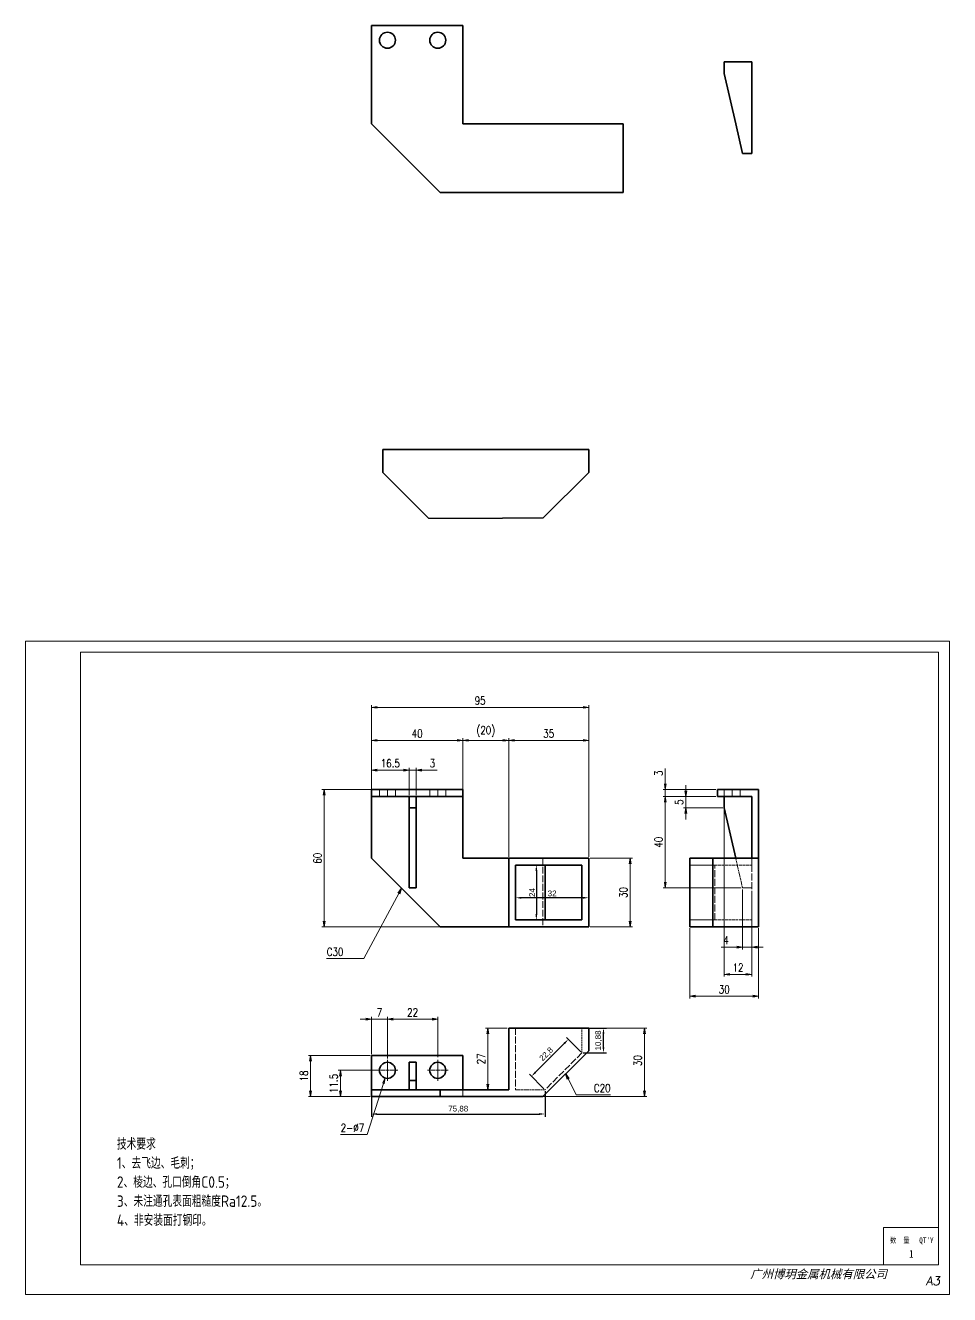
# Model space of a CAD drawing. Header units: millimetres. Extents: x 947 to 8432, y 980 to 2342.
# Drawn here: x 7170 to 7574, y 1550 to 2105 of the extents above; entities that cross this region are included whole.
import ezdxf
from ezdxf.enums import TextEntityAlignment as Align

# ---------------------------------------------------------------- set-up
doc = ezdxf.new("R2010")
doc.units = ezdxf.units.MM
doc.linetypes.add('AM_ISO02W050x2', pattern=[3.75, 3, -0.75])
doc.linetypes.add('AM_ISO08W050x2', pattern=[9, 6, -0.75, 1.5, -0.75])
doc.layers.add('DIM', color=3, linetype='Continuous')
for name, color, linetype, lineweight in [('DRAWING', 7, 'Continuous', 35), ('中心线', 2, 'AM_ISO08W050x2', 18), ('图框BY', 7, 'Continuous', 0), ('标注线', 3, 'Continuous', 18), ('粗实线', 7, 'Continuous', 35), ('虚线', 1, 'AM_ISO02W050x2', 18)]:
    doc.layers.add(name, color=color, linetype=linetype, lineweight=lineweight)
doc.styles.add('DIM', font='romans.shx', dxfattribs={"width": 0.8, "bigfont": 'bigfont.shx'})
doc.styles.get("Standard").update_dxf_attribs({"font": 'arial.ttf'})
doc.styles.add('STYLE1', font='')
doc.styles.add('国标', font='simfang.ttf', dxfattribs={"width": 0.8})
doc.styles.add('机械长仿宋', font='gbenor.shx', dxfattribs={"height": 1, "bigfont": 'gbcbig.shx'})
doc.styles.add('标题字', font='romand.shx', dxfattribs={"oblique": 10, "bigfont": 'bigfont.shx'})
doc.styles.get('STYLE1').set_extended_font_data('SimSun')
doc.dimstyles.new('ISO-25', dxfattribs={"dimtxt": 2.5, "dimasz": 2.5, "dimexe": 1.25, "dimexo": 0.625, "dimtad": 1, "dimtxsty": 'Standard', "dimcen": 2.5, "dimadec": 0, "dimazin": 0, "dimtfac": 1, "dimtmove": 0, "dimatfit": 3, "dimfxl": 1, "dimarcsym": 0})
doc.dimstyles.new('XR 1-1', dxfattribs={"dimtxt": 3.5, "dimasz": 2.5, "dimexe": 1, "dimexo": 0.625, "dimgap": 1.2, "dimtad": 1, "dimtoh": 1, "dimdsep": 46, "dimtxsty": 'DIM', "dimblk": 'OPEN', "dimcen": 0, "dimclrd": 8, "dimclre": 8, "dimclrt": 2, "dimazin": 2, "dimtfac": 0.5, "dimtmove": 0, "dimatfit": 3, "dimldrblk": 'OPEN', "dimfxl": 1, "dimtolj": 2, "dimlwd": 18, "dimlwe": 18, "dimarcsym": 0})
doc.dimstyles.new('XR 1-1$0', dxfattribs={"dimtxt": 3.5, "dimasz": 2.5, "dimexe": 1, "dimexo": 0.625, "dimgap": 1.2, "dimtad": 1, "dimzin": 9, "dimdsep": 46, "dimtxsty": 'DIM', "dimblk": 'OPEN', "dimcen": 0, "dimclrd": 8, "dimclre": 8, "dimclrt": 2, "dimazin": 2, "dimtfac": 0.5, "dimtmove": 0, "dimatfit": 3, "dimldrblk": 'OPEN', "dimfxl": 1, "dimtolj": 2, "dimlwd": 18, "dimlwe": 18, "dimarcsym": 0})
doc.dimstyles.new('XR 1-1$3', dxfattribs={"dimtxt": 3.5, "dimasz": 2.5, "dimexe": 1, "dimexo": 0.625, "dimgap": 1.2, "dimtad": 1, "dimtoh": 1, "dimdsep": 46, "dimtxsty": 'DIM', "dimblk": 'OPEN', "dimcen": 0, "dimclrd": 8, "dimclre": 8, "dimclrt": 2, "dimazin": 2, "dimtfac": 0.5, "dimtofl": 0, "dimtmove": 0, "dimatfit": 3, "dimldrblk": 'OPEN', "dimfxl": 1, "dimtolj": 2, "dimlwd": 18, "dimlwe": 18, "dimarcsym": 0})

# ---------------------------------------------------------------- blocks, each defined once
blk = doc.blocks.new('_Open')
at = {"color": 0, "linetype": 'ByBlock', "lineweight": -2}
for p, q in [((-1, 0.17), (0, 0)), ((-1, -0.17), (0, 0)), ((0, 0), (-1, 0))]:
    blk.add_line(p, q, dxfattribs=at)
blk = doc.blocks.new('*D341')
at = {"layer": '标注线', "color": 8, "lineweight": 18, "transparency": 16777216}
for p, q in [((7321.29, 1771.43), (7321.29, 1807.78)), ((7323.79, 1806.78), (7413.79, 1806.78)), ((7416.29, 1741.43), (7416.29, 1807.78))]:
    blk.add_line(p, q, dxfattribs=at)
at = {"layer": '标注线', "color": 8, "lineweight": 18, "transparency": 16777216, "xscale": 2.5, "yscale": 2.5, "zscale": 2.5, "rotation": 180}
blk.add_blockref('_Open', (7321.29, 1806.78), dxfattribs=at)
at = {"layer": '标注线', "color": 8, "lineweight": 18, "transparency": 16777216, "xscale": 2.5, "yscale": 2.5, "zscale": 2.5}
blk.add_blockref('_Open', (7416.29, 1806.78), dxfattribs=at)
at = {"layer": '标注线', "color": 2, "transparency": 16777216, "insert": (7368.79, 1809.73), "char_height": 3.5, "attachment_point": 5, "style": 'DIM'}
blk.add_mtext('\\A2;95', dxfattribs=at)
blk = doc.blocks.new('*D342')
at = {"layer": '标注线', "color": 8, "lineweight": 18, "transparency": 16777216}
for p, q in [((7321.29, 1769.93), (7321.29, 1793.35)), ((7361.29, 1769.93), (7361.29, 1793.35)), ((7358.79, 1792.35), (7323.79, 1792.35))]:
    blk.add_line(p, q, dxfattribs=at)
at = {"layer": '标注线', "color": 8, "lineweight": 18, "transparency": 16777216, "xscale": 2.5, "yscale": 2.5, "zscale": 2.5, "rotation": 180}
blk.add_blockref('_Open', (7321.29, 1792.35), dxfattribs=at)
at = {"layer": '标注线', "color": 8, "lineweight": 18, "transparency": 16777216, "xscale": 2.5, "yscale": 2.5, "zscale": 2.5}
blk.add_blockref('_Open', (7361.29, 1792.35), dxfattribs=at)
at = {"layer": '标注线', "color": 2, "transparency": 16777216, "insert": (7341.29, 1795.3), "char_height": 3.5, "attachment_point": 5, "style": 'DIM'}
blk.add_mtext('\\A2;40', dxfattribs=at)
blk = doc.blocks.new('*D343')
at = {"layer": '标注线', "color": 8, "lineweight": 18, "transparency": 16777216}
for p, q in [((7324.16, 1770.81), (7299.66, 1770.81)), ((7300.66, 1768.31), (7300.66, 1713.31)), ((7358.67, 1710.81), (7299.66, 1710.81))]:
    blk.add_line(p, q, dxfattribs=at)
at = {"layer": '标注线', "color": 8, "lineweight": 18, "transparency": 16777216, "xscale": 2.5, "yscale": 2.5, "zscale": 2.5}
for p, rotation in [((7300.66, 1770.81), 90), ((7300.66, 1710.81), 270)]:
    blk.add_blockref('_Open', p, dxfattribs=dict(at, rotation=rotation))
at = {"layer": '标注线', "color": 2, "transparency": 16777216, "insert": (7297.71, 1740.81), "char_height": 3.5, "attachment_point": 5, "rotation": 90, "style": 'DIM'}
blk.add_mtext('\\A2;60', dxfattribs=at)
blk = doc.blocks.new('*D344')
at = {"layer": '标注线', "color": 8, "lineweight": 18, "transparency": 16777216}
for p, q in [((7361.29, 1771.43), (7361.29, 1793.35)), ((7381.29, 1741.43), (7381.29, 1793.35)), ((7378.79, 1792.35), (7363.79, 1792.35))]:
    blk.add_line(p, q, dxfattribs=at)
at = {"layer": '标注线', "color": 8, "lineweight": 18, "transparency": 16777216, "xscale": 2.5, "yscale": 2.5, "zscale": 2.5, "rotation": 180}
blk.add_blockref('_Open', (7361.29, 1792.35), dxfattribs=at)
at = {"layer": '标注线', "color": 8, "lineweight": 18, "transparency": 16777216, "xscale": 2.5, "yscale": 2.5, "zscale": 2.5}
blk.add_blockref('_Open', (7381.29, 1792.35), dxfattribs=at)
at = {"layer": '标注线', "color": 2, "transparency": 16777216, "insert": (7371.29, 1796.21), "char_height": 3.5, "attachment_point": 5, "style": 'DIM'}
blk.add_mtext('\\A2;(20)', dxfattribs=at)
blk = doc.blocks.new('*D345')
at = {"layer": '标注线', "color": 8, "lineweight": 18, "transparency": 16777216}
for p, q in [((7318.79, 1670.47), (7316.29, 1670.47)), ((7321.29, 1655.19), (7321.29, 1671.47)), ((7328.29, 1670.47), (7321.29, 1670.47)), ((7328.29, 1653.24), (7328.29, 1671.47)), ((7330.79, 1670.47), (7333.29, 1670.47))]:
    blk.add_line(p, q, dxfattribs=at)
at = {"layer": '标注线', "color": 8, "lineweight": 18, "transparency": 16777216, "xscale": 2.5, "yscale": 2.5, "zscale": 2.5}
blk.add_blockref('_Open', (7321.29, 1670.47), dxfattribs=at)
at = {"layer": '标注线', "color": 8, "lineweight": 18, "transparency": 16777216, "xscale": 2.5, "yscale": 2.5, "zscale": 2.5, "rotation": 180}
blk.add_blockref('_Open', (7328.29, 1670.47), dxfattribs=at)
at = {"layer": '标注线', "color": 2, "transparency": 16777216, "insert": (7324.79, 1673.42), "char_height": 3.5, "attachment_point": 5, "style": 'DIM'}
blk.add_mtext('\\A2;7', dxfattribs=at)
blk = doc.blocks.new('*D346')
at = {"layer": '标注线', "color": 8, "lineweight": 18, "transparency": 16777216}
for p, q in [((7328.29, 1653.87), (7328.29, 1671.47)), ((7330.79, 1670.47), (7347.79, 1670.47)), ((7350.29, 1653.87), (7350.29, 1671.47))]:
    blk.add_line(p, q, dxfattribs=at)
at = {"layer": '标注线', "color": 8, "lineweight": 18, "transparency": 16777216, "xscale": 2.5, "yscale": 2.5, "zscale": 2.5, "rotation": 180}
blk.add_blockref('_Open', (7328.29, 1670.47), dxfattribs=at)
at = {"layer": '标注线', "color": 8, "lineweight": 18, "transparency": 16777216, "xscale": 2.5, "yscale": 2.5, "zscale": 2.5}
blk.add_blockref('_Open', (7350.29, 1670.47), dxfattribs=at)
at = {"layer": '标注线', "color": 2, "transparency": 16777216, "insert": (7339.29, 1673.42), "char_height": 3.5, "attachment_point": 5, "style": 'DIM'}
blk.add_mtext('\\A2;22', dxfattribs=at)
blk = doc.blocks.new('*D347')
at = {"layer": '标注线', "color": 8, "lineweight": 18, "transparency": 16777216}
for p, q in [((7324.16, 1648.07), (7306.73, 1648.07)), ((7307.73, 1645.57), (7307.73, 1639.07)), ((7320.66, 1636.57), (7306.73, 1636.57))]:
    blk.add_line(p, q, dxfattribs=at)
at = {"layer": '标注线', "color": 8, "lineweight": 18, "transparency": 16777216, "xscale": 2.5, "yscale": 2.5, "zscale": 2.5}
for p, rotation in [((7307.73, 1648.07), 90), ((7307.73, 1636.57), 270)]:
    blk.add_blockref('_Open', p, dxfattribs=dict(at, rotation=rotation))
at = {"layer": '标注线', "color": 2, "transparency": 16777216, "insert": (7304.78, 1642.32), "char_height": 3.5, "attachment_point": 5, "rotation": 90, "style": 'DIM'}
blk.add_mtext('\\A2;11.5', dxfattribs=at)
blk = doc.blocks.new('*D348')
at = {"layer": '标注线', "color": 8, "lineweight": 18, "transparency": 16777216}
for p, q in [((7319.45, 1620), (7326.49, 1642.34)), ((7307.72, 1620), (7319.45, 1620))]:
    blk.add_line(p, q, dxfattribs=at)
at = {"layer": '标注线', "color": 8, "lineweight": 18, "transparency": 16777216, "xscale": 2.5, "yscale": 2.5, "zscale": 2.5, "rotation": 72.52823614043018}
blk.add_blockref('_Open', (7327.24, 1644.73), dxfattribs=at)
at = {"layer": '标注线', "color": 2, "transparency": 16777216, "insert": (7312.99, 1622.95), "char_height": 3.5, "attachment_point": 5, "style": 'DIM'}
blk.add_mtext('\\A2;2-%%c7', dxfattribs=at)
blk = doc.blocks.new('*D349')
at = {"layer": '标注线', "color": 8, "lineweight": 18, "transparency": 16777216}
for p, q in [((7385.67, 1666.57), (7441.64, 1666.57)), ((7440.64, 1664.07), (7440.64, 1639.07)), ((7396.1, 1636.57), (7441.64, 1636.57))]:
    blk.add_line(p, q, dxfattribs=at)
at = {"layer": '标注线', "color": 8, "lineweight": 18, "transparency": 16777216, "xscale": 2.5, "yscale": 2.5, "zscale": 2.5}
for p, rotation in [((7440.64, 1666.57), 90), ((7440.64, 1636.57), 270)]:
    blk.add_blockref('_Open', p, dxfattribs=dict(at, rotation=rotation))
at = {"layer": '标注线', "color": 2, "transparency": 16777216, "insert": (7437.69, 1652.32), "char_height": 3.5, "attachment_point": 5, "rotation": 90, "style": 'DIM'}
blk.add_mtext('\\A2;30', dxfattribs=at)
blk = doc.blocks.new('*D350')
at = {"layer": '标注线', "color": 8, "lineweight": 18, "transparency": 16777216}
for p, q in [((7320.66, 1654.57), (7293.7, 1654.57)), ((7294.7, 1639.07), (7294.7, 1652.07)), ((7320.66, 1636.57), (7293.7, 1636.57))]:
    blk.add_line(p, q, dxfattribs=at)
at = {"layer": '标注线', "color": 8, "lineweight": 18, "transparency": 16777216, "xscale": 2.5, "yscale": 2.5, "zscale": 2.5}
for p, rotation in [((7294.7, 1654.57), 90), ((7294.7, 1636.57), 270)]:
    blk.add_blockref('_Open', p, dxfattribs=dict(at, rotation=rotation))
at = {"layer": '标注线', "color": 2, "transparency": 16777216, "insert": (7291.75, 1645.57), "char_height": 3.5, "attachment_point": 5, "rotation": 90, "style": 'DIM'}
blk.add_mtext('\\A2;18', dxfattribs=at)
blk = doc.blocks.new('*D351')
at = {"layer": '标注线', "color": 8, "lineweight": 18, "transparency": 16777216}
for p, q in [((7381.29, 1741.43), (7381.29, 1793.35)), ((7416.29, 1741.43), (7416.29, 1793.35)), ((7383.79, 1792.35), (7413.79, 1792.35))]:
    blk.add_line(p, q, dxfattribs=at)
at = {"layer": '标注线', "color": 8, "lineweight": 18, "transparency": 16777216, "xscale": 2.5, "yscale": 2.5, "zscale": 2.5, "rotation": 180}
blk.add_blockref('_Open', (7381.29, 1792.35), dxfattribs=at)
at = {"layer": '标注线', "color": 8, "lineweight": 18, "transparency": 16777216, "xscale": 2.5, "yscale": 2.5, "zscale": 2.5}
blk.add_blockref('_Open', (7416.29, 1792.35), dxfattribs=at)
at = {"layer": '标注线', "color": 2, "transparency": 16777216, "insert": (7398.79, 1795.3), "char_height": 3.5, "attachment_point": 5, "style": 'DIM'}
blk.add_mtext('\\A2;35', dxfattribs=at)
blk = doc.blocks.new('*D352')
at = {"layer": '标注线', "color": 8, "lineweight": 18, "transparency": 16777216}
for p, q in [((7416.91, 1740.81), (7435.37, 1740.81)), ((7434.37, 1738.31), (7434.37, 1713.31)), ((7416.91, 1710.81), (7435.37, 1710.81))]:
    blk.add_line(p, q, dxfattribs=at)
at = {"layer": '标注线', "color": 8, "lineweight": 18, "transparency": 16777216, "xscale": 2.5, "yscale": 2.5, "zscale": 2.5}
for p, rotation in [((7434.37, 1740.81), 90), ((7434.37, 1710.81), 270)]:
    blk.add_blockref('_Open', p, dxfattribs=dict(at, rotation=rotation))
at = {"layer": '标注线', "color": 2, "transparency": 16777216, "insert": (7431.42, 1725.81), "char_height": 3.5, "attachment_point": 5, "rotation": 90, "style": 'DIM'}
blk.add_mtext('\\A2;30', dxfattribs=at)
blk = doc.blocks.new('*D353')
at = {"layer": 'DIM', "color": 8, "lineweight": 18, "transparency": 16777216}
for p, q in [((7449.76, 1773.31), (7449.76, 1780.07)), ((7471.9, 1770.81), (7448.76, 1770.81)), ((7449.76, 1767.81), (7449.76, 1770.81)), ((7471.9, 1767.81), (7448.76, 1767.81)), ((7449.76, 1765.31), (7449.76, 1762.81))]:
    blk.add_line(p, q, dxfattribs=at)
at = {"layer": 'DIM', "color": 8, "lineweight": 18, "transparency": 16777216, "xscale": 2.5, "yscale": 2.5, "zscale": 2.5}
for p, rotation in [((7449.76, 1770.81), 270), ((7449.76, 1767.81), 90)]:
    blk.add_blockref('_Open', p, dxfattribs=dict(at, rotation=rotation))
at = {"layer": 'DIM', "color": 2, "transparency": 16777216, "insert": (7446.81, 1777.94), "char_height": 3.5, "attachment_point": 5, "rotation": 90, "style": 'DIM'}
blk.add_mtext('\\A2;3', dxfattribs=at)
blk = doc.blocks.new('*D354')
at = {"layer": 'DIM', "color": 8, "lineweight": 18, "transparency": 16777216}
for p, q in [((7471.28, 1767.81), (7448.76, 1767.81)), ((7449.76, 1765.31), (7449.76, 1730.31)), ((7482.9, 1727.81), (7448.76, 1727.81))]:
    blk.add_line(p, q, dxfattribs=at)
at = {"layer": 'DIM', "color": 8, "lineweight": 18, "transparency": 16777216, "xscale": 2.5, "yscale": 2.5, "zscale": 2.5}
for p, rotation in [((7449.76, 1767.81), 90), ((7449.76, 1727.81), 270)]:
    blk.add_blockref('_Open', p, dxfattribs=dict(at, rotation=rotation))
at = {"layer": 'DIM', "color": 2, "transparency": 16777216, "insert": (7446.81, 1747.81), "char_height": 3.5, "attachment_point": 5, "rotation": 90, "style": 'DIM'}
blk.add_mtext('\\A2;40', dxfattribs=at)
blk = doc.blocks.new('*D355')
at = {"layer": 'DIM', "color": 8, "lineweight": 18, "transparency": 16777216}
for p, q in [((7475.53, 1762.18), (7475.53, 1689.03)), ((7487.53, 1725.18), (7487.53, 1689.03)), ((7478.03, 1690.03), (7485.03, 1690.03))]:
    blk.add_line(p, q, dxfattribs=at)
at = {"layer": 'DIM', "color": 8, "lineweight": 18, "transparency": 16777216, "xscale": 2.5, "yscale": 2.5, "zscale": 2.5, "rotation": 180}
blk.add_blockref('_Open', (7475.53, 1690.03), dxfattribs=at)
at = {"layer": 'DIM', "color": 8, "lineweight": 18, "transparency": 16777216, "xscale": 2.5, "yscale": 2.5, "zscale": 2.5}
blk.add_blockref('_Open', (7487.53, 1690.03), dxfattribs=at)
at = {"layer": 'DIM', "color": 2, "transparency": 16777216, "insert": (7481.53, 1692.98), "char_height": 3.5, "attachment_point": 5, "style": 'DIM'}
blk.add_mtext('\\A2;12', dxfattribs=at)
blk = doc.blocks.new('*D356')
at = {"layer": 'DIM', "color": 8, "lineweight": 18, "transparency": 16777216}
for p, q in [((7458.75, 1770.31), (7458.75, 1772.81)), ((7471.9, 1767.81), (7457.75, 1767.81)), ((7458.75, 1762.81), (7458.75, 1767.81)), ((7474.9, 1762.81), (7457.75, 1762.81)), ((7458.75, 1760.31), (7458.75, 1757.81))]:
    blk.add_line(p, q, dxfattribs=at)
at = {"layer": 'DIM', "color": 8, "lineweight": 18, "transparency": 16777216, "xscale": 2.5, "yscale": 2.5, "zscale": 2.5}
for p, rotation in [((7458.75, 1767.81), 270), ((7458.75, 1762.81), 90)]:
    blk.add_blockref('_Open', p, dxfattribs=dict(at, rotation=rotation))
at = {"layer": 'DIM', "color": 2, "transparency": 16777216, "insert": (7455.8, 1765.31), "char_height": 3.5, "attachment_point": 5, "rotation": 90, "style": 'DIM'}
blk.add_mtext('\\A2;5', dxfattribs=at)
blk = doc.blocks.new('*D357')
at = {"layer": 'DIM', "color": 8, "lineweight": 18, "transparency": 16777216}
for p, q in [((7483.53, 1727.18), (7483.53, 1700.97)), ((7487.53, 1710.18), (7487.53, 1700.97)), ((7481.03, 1701.97), (7474.13, 1701.97)), ((7487.53, 1701.97), (7483.53, 1701.97)), ((7490.03, 1701.97), (7492.53, 1701.97))]:
    blk.add_line(p, q, dxfattribs=at)
at = {"layer": 'DIM', "color": 8, "lineweight": 18, "transparency": 16777216, "xscale": 2.5, "yscale": 2.5, "zscale": 2.5}
blk.add_blockref('_Open', (7483.53, 1701.97), dxfattribs=at)
at = {"layer": 'DIM', "color": 8, "lineweight": 18, "transparency": 16777216, "xscale": 2.5, "yscale": 2.5, "zscale": 2.5, "rotation": 180}
blk.add_blockref('_Open', (7487.53, 1701.97), dxfattribs=at)
at = {"layer": 'DIM', "color": 2, "transparency": 16777216, "insert": (7476.33, 1704.92), "char_height": 3.5, "attachment_point": 5, "style": 'DIM'}
blk.add_mtext('\\A2;4', dxfattribs=at)
blk = doc.blocks.new('*D358')
at = {"layer": 'DIM', "color": 8, "lineweight": 18, "transparency": 16777216}
for p, q in [((7460.53, 1710.18), (7460.53, 1679.47)), ((7490.53, 1710.18), (7490.53, 1679.47)), ((7488.03, 1680.47), (7463.03, 1680.47))]:
    blk.add_line(p, q, dxfattribs=at)
at = {"layer": 'DIM', "color": 8, "lineweight": 18, "transparency": 16777216, "xscale": 2.5, "yscale": 2.5, "zscale": 2.5, "rotation": 180}
blk.add_blockref('_Open', (7460.53, 1680.47), dxfattribs=at)
at = {"layer": 'DIM', "color": 8, "lineweight": 18, "transparency": 16777216, "xscale": 2.5, "yscale": 2.5, "zscale": 2.5}
blk.add_blockref('_Open', (7490.53, 1680.47), dxfattribs=at)
at = {"layer": 'DIM', "color": 2, "transparency": 16777216, "insert": (7475.53, 1683.42), "char_height": 3.5, "attachment_point": 5, "style": 'DIM'}
blk.add_mtext('\\A2;30', dxfattribs=at)
blk = doc.blocks.new('*D359')
at = {"layer": 'DIM', "color": 8, "lineweight": 18, "transparency": 16777216}
for p, q in [((7321.29, 1772.06), (7321.29, 1780.36)), ((7335.29, 1779.36), (7323.79, 1779.36)), ((7337.79, 1768.43), (7337.79, 1780.36))]:
    blk.add_line(p, q, dxfattribs=at)
at = {"layer": 'DIM', "color": 8, "lineweight": 18, "transparency": 16777216, "xscale": 2.5, "yscale": 2.5, "zscale": 2.5, "rotation": 180}
blk.add_blockref('_Open', (7321.29, 1779.36), dxfattribs=at)
at = {"layer": 'DIM', "color": 8, "lineweight": 18, "transparency": 16777216, "xscale": 2.5, "yscale": 2.5, "zscale": 2.5}
blk.add_blockref('_Open', (7337.79, 1779.36), dxfattribs=at)
at = {"layer": 'DIM', "color": 2, "transparency": 16777216, "insert": (7329.54, 1782.31), "char_height": 3.5, "attachment_point": 5, "style": 'DIM'}
blk.add_mtext('\\A2;16.5', dxfattribs=at)
blk = doc.blocks.new('*D360')
at = {"layer": 'DIM', "color": 8, "lineweight": 18, "transparency": 16777216}
for p, q in [((7335.29, 1779.36), (7332.79, 1779.36)), ((7337.79, 1768.43), (7337.79, 1780.36)), ((7337.79, 1779.36), (7340.79, 1779.36)), ((7340.79, 1768.43), (7340.79, 1780.36)), ((7343.29, 1779.36), (7350.05, 1779.36))]:
    blk.add_line(p, q, dxfattribs=at)
at = {"layer": 'DIM', "color": 8, "lineweight": 18, "transparency": 16777216, "xscale": 2.5, "yscale": 2.5, "zscale": 2.5}
blk.add_blockref('_Open', (7337.79, 1779.36), dxfattribs=at)
at = {"layer": 'DIM', "color": 8, "lineweight": 18, "transparency": 16777216, "xscale": 2.5, "yscale": 2.5, "zscale": 2.5, "rotation": 180}
blk.add_blockref('_Open', (7340.79, 1779.36), dxfattribs=at)
at = {"layer": 'DIM', "color": 2, "transparency": 16777216, "insert": (7347.92, 1782.31), "char_height": 3.5, "attachment_point": 5, "style": 'DIM'}
blk.add_mtext('\\A2;3', dxfattribs=at)
blk = doc.blocks.new('*D361')
at = {"layer": 'DIM', "color": 8, "lineweight": 18, "transparency": 16777216}
for p, q in [((7380.66, 1666.57), (7371.16, 1666.57)), ((7372.16, 1642.07), (7372.16, 1664.07)), ((7375.67, 1639.57), (7371.16, 1639.57))]:
    blk.add_line(p, q, dxfattribs=at)
at = {"layer": 'DIM', "color": 8, "lineweight": 18, "transparency": 16777216, "xscale": 2.5, "yscale": 2.5, "zscale": 2.5}
for p, rotation in [((7372.16, 1666.57), 90), ((7372.16, 1639.57), 270)]:
    blk.add_blockref('_Open', p, dxfattribs=dict(at, rotation=rotation))
at = {"layer": 'DIM', "color": 2, "transparency": 16777216, "insert": (7369.21, 1653.07), "char_height": 3.5, "attachment_point": 5, "rotation": 90, "style": 'DIM'}
blk.add_mtext('\\A2;27', dxfattribs=at)
blk = doc.blocks.new('*D518')
at = {"color": 0, "lineweight": -2}
for p, q in [((7321.29, 1643.1), (7321.29, 1627.71)), ((7397.17, 1638.94), (7397.17, 1627.71)), ((7323.79, 1628.96), (7394.67, 1628.96))]:
    blk.add_line(p, q, dxfattribs=at)
at = {"color": 0}
for points in [[(7323.79, 1629.38), (7323.79, 1628.55), (7321.29, 1628.96)], [(7394.67, 1629.38), (7394.67, 1628.55), (7397.17, 1628.96)]]:
    blk.add_solid(points, dxfattribs=at)
at = {"color": 0, "insert": (7359.23, 1631.09), "char_height": 2.5, "attachment_point": 5}
blk.add_mtext('75,88', dxfattribs=at)
blk = doc.blocks.new('*D519')
at = {"color": 0, "lineweight": -2}
for p, q in [((7393.03, 1647.24), (7405.61, 1659.82)), ((7412.85, 1656.13), (7406.5, 1662.48)), ((7396.72, 1640.01), (7390.38, 1646.36))]:
    blk.add_line(p, q, dxfattribs=at)
at = {"color": 0}
for points in [[(7405.32, 1660.12), (7405.91, 1659.53), (7407.38, 1661.59)], [(7392.73, 1647.53), (7393.32, 1646.94), (7391.26, 1645.47)]]:
    blk.add_solid(points, dxfattribs=at)
at = {"color": 0, "insert": (7397.82, 1655.04), "char_height": 2.5, "attachment_point": 5, "rotation": 45}
blk.add_mtext('22,8', dxfattribs=at)
blk = doc.blocks.new('*D520')
at = {"color": 0, "lineweight": -2}
for p, q in [((7413.91, 1666.57), (7423.98, 1666.57)), ((7422.73, 1658.19), (7422.73, 1664.07)), ((7413.91, 1655.69), (7423.98, 1655.69))]:
    blk.add_line(p, q, dxfattribs=at)
at = {"color": 0}
for points in [[(7422.31, 1664.07), (7423.14, 1664.07), (7422.73, 1666.57)], [(7422.31, 1658.19), (7423.14, 1658.19), (7422.73, 1655.69)]]:
    blk.add_solid(points, dxfattribs=at)
at = {"color": 0, "insert": (7420.6, 1661.13), "char_height": 2.5, "attachment_point": 5, "rotation": 90}
blk.add_mtext('10,88', dxfattribs=at)
blk = doc.blocks.new('*D522')
at = {"color": 0, "lineweight": -2}
for p, q in [((7384.29, 1720.49), (7384.29, 1724.76)), ((7413.79, 1723.51), (7386.79, 1723.51)), ((7416.29, 1715.99), (7416.29, 1724.76))]:
    blk.add_line(p, q, dxfattribs=at)
at = {"color": 0}
for points in [[(7386.79, 1723.92), (7386.79, 1723.09), (7384.29, 1723.51)], [(7413.79, 1723.92), (7413.79, 1723.09), (7416.29, 1723.51)]]:
    blk.add_solid(points, dxfattribs=at)
at = {"color": 0, "insert": (7400.29, 1725.41), "char_height": 2.5, "attachment_point": 5}
blk.add_mtext('32', dxfattribs=at)
blk = doc.blocks.new('*D523')
at = {"color": 0, "lineweight": -2}
for p, q in [((7389, 1737.81), (7394.63, 1737.81)), ((7393.38, 1735.31), (7393.38, 1716.31)), ((7390.95, 1713.81), (7394.63, 1713.81))]:
    blk.add_line(p, q, dxfattribs=at)
at = {"color": 0}
for points in [[(7392.96, 1735.31), (7393.8, 1735.31), (7393.38, 1737.81)], [(7392.96, 1716.31), (7393.8, 1716.31), (7393.38, 1713.81)]]:
    blk.add_solid(points, dxfattribs=at)
at = {"color": 0, "insert": (7391.5, 1725.81), "char_height": 2.5, "attachment_point": 5, "rotation": 90}
blk.add_mtext('24', dxfattribs=at)

msp = doc.modelspace()

# ---------------------------------------------------------------- linework, layer by layer
for p in [(7346.287, 1889.463), (7396.287, 1889.463)]:
    msp.add_line(p, (7378.532, 1889.463))
at = {"layer": 'DRAWING'}
for p, q in [((7321.287, 2104.956), (7321.287, 2088.956)), ((7361.287, 2104.956), (7321.287, 2104.956)), ((7361.287, 2104.956), (7361.287, 2089.956)), ((7321.287, 2088.956), (7321.287, 2061.956)), ((7361.287, 2089.956), (7361.287, 2061.956)), ((7475.528, 2088.956), (7487.528, 2088.956)), ((7475.528, 2088.956), (7487.528, 2088.956)), ((7475.528, 2088.956), (7475.528, 2083.956)), ((7487.528, 2088.956), (7487.528, 2061.956)), ((7475.528, 2083.956), (7480.556, 2061.956)), ((7351.287, 2031.956), (7321.287, 2061.956)), ((7361.287, 2061.956), (7431.287, 2061.956)), ((7431.287, 2061.956), (7431.287, 2031.956)), ((7480.556, 2061.956), (7483.528, 2048.956)), ((7487.528, 2061.956), (7487.528, 2048.956)), ((7483.528, 2048.956), (7487.528, 2048.956)), ((7381.287, 2031.956), (7351.287, 2031.956)), ((7381.287, 2031.956), (7431.287, 2031.956))]:
    msp.add_line(p, q, dxfattribs=at)
for centre in [(7328.287, 2098.456), (7350.287, 2098.456)]:
    msp.add_circle(centre, 3.5, dxfattribs=at)
at = {"layer": '中心线', "ltscale": 0.09}
for p, q in [((7328.287, 1767.505), (7328.287, 1771.105)), ((7350.287, 1767.505), (7350.287, 1771.105)), ((7479.028, 1767.505), (7479.028, 1771.105))]:
    msp.add_line(p, q, dxfattribs=at)
at = {"layer": '中心线', "ltscale": 0.2275}
for p, q in [((7328.287, 1652.615), (7328.287, 1643.515)), ((7350.287, 1652.615), (7350.287, 1643.515)), ((7332.837, 1648.065), (7323.737, 1648.065)), ((7354.837, 1648.065), (7345.737, 1648.065))]:
    msp.add_line(p, q, dxfattribs=at)
at = {"layer": '图框BY'}
msp.add_lwpolyline([(7574.051, 1835.722), (7170, 1835.722), (7170, 1550), (7574.051, 1550)], close=True, dxfattribs=at)
for points in [[(7194.051, 1830.911), (7194.051, 1562.987), (7569.241, 1562.987), (7569.241, 1830.911), (7194.051, 1830.911)], [(7545.19, 1562.987), (7545.19, 1579.342), (7569.241, 1579.342)]]:
    msp.add_lwpolyline(points, dxfattribs=at)
at = {"layer": '粗实线'}
for p, q in [((7361.287, 1919.463), (7326.287, 1919.463)), ((7361.287, 1919.463), (7416.287, 1919.463)), ((7326.287, 1909.463), (7346.287, 1889.463)), ((7416.287, 1909.463), (7396.287, 1889.463)), ((7361.287, 1770.805), (7321.287, 1770.805)), ((7490.528, 1770.805), (7490.528, 1740.805)), ((7361.287, 1767.805), (7321.287, 1767.805)), ((7321.287, 1767.805), (7321.287, 1740.805)), ((7361.287, 1767.805), (7361.287, 1740.805)), ((7487.528, 1767.805), (7487.528, 1740.805)), ((7337.789, 1727.805), (7337.789, 1762.805)), ((7340.787, 1762.805), (7340.787, 1727.805)), ((7475.528, 1762.805), (7480.556, 1740.805)), ((7351.287, 1710.805), (7321.287, 1740.805)), ((7361.287, 1740.805), (7381.287, 1740.805)), ((7381.287, 1740.805), (7381.287, 1710.805)), ((7381.287, 1740.805), (7416.287, 1740.805)), ((7384.287, 1737.805), (7413.287, 1737.805)), ((7384.287, 1737.805), (7384.287, 1713.805)), ((7397.166, 1737.805), (7397.166, 1713.805)), ((7413.287, 1713.805), (7413.287, 1737.805)), ((7416.287, 1740.805), (7416.287, 1710.805)), ((7460.528, 1740.805), (7460.528, 1710.805)), ((7470.528, 1740.805), (7470.528, 1710.805)), ((7490.528, 1740.805), (7470.528, 1740.805)), ((7490.528, 1740.805), (7490.528, 1710.805)), ((7381.287, 1710.805), (7351.287, 1710.805)), ((7381.287, 1710.805), (7416.287, 1710.805)), ((7413.287, 1713.805), (7384.287, 1713.805)), ((7470.528, 1710.805), (7490.528, 1710.805)), ((7381.287, 1666.565), (7416.287, 1666.565)), ((7381.287, 1666.565), (7381.287, 1639.565)), ((7361.287, 1654.565), (7321.287, 1654.565)), ((7416.287, 1656.565), (7396.287, 1636.565)), ((7351.287, 1639.565), (7321.287, 1639.565)), ((7381.287, 1639.565), (7351.287, 1639.565)), ((7351.287, 1636.565), (7321.287, 1636.565)), ((7351.287, 1636.565), (7396.287, 1636.565))]:
    msp.add_line(p, q, dxfattribs=at)
at = {"layer": '粗实线', "ltscale": 0.25}
for p, q in [((7326.287, 1909.463), (7326.287, 1919.463)), ((7416.287, 1909.463), (7416.287, 1919.463)), ((7470.528, 1740.805), (7460.528, 1740.805)), ((7470.528, 1710.805), (7460.528, 1710.805)), ((7416.287, 1656.565), (7416.287, 1666.565))]:
    msp.add_line(p, q, dxfattribs=at)
at = {"layer": '粗实线', "ltscale": 0.075}
for p, q in [((7321.287, 1770.805), (7321.287, 1767.805)), ((7361.287, 1770.805), (7361.287, 1767.805)), ((7472.528, 1770.805), (7472.528, 1767.805)), ((7321.287, 1636.565), (7321.287, 1639.565)), ((7351.287, 1636.565), (7351.287, 1639.565))]:
    msp.add_line(p, q, dxfattribs=at)
at = {"layer": '粗实线', "ltscale": 0.45}
msp.add_line((7472.528, 1770.805), (7490.528, 1770.805), dxfattribs=at)
at = {"layer": '粗实线', "ltscale": 0.074952}
for p, q in [((7340.787, 1767.805), (7337.789, 1767.805)), ((7337.789, 1762.805), (7340.787, 1762.805)), ((7337.789, 1727.805), (7340.787, 1727.805)), ((7337.789, 1651.565), (7340.787, 1651.565)), ((7337.789, 1643.565), (7340.787, 1643.565))]:
    msp.add_line(p, q, dxfattribs=at)
at = {"layer": '粗实线', "ltscale": 0.125}
for p, q in [((7337.789, 1767.805), (7337.789, 1762.805)), ((7340.787, 1767.805), (7340.787, 1762.805)), ((7475.528, 1767.805), (7475.528, 1762.805))]:
    msp.add_line(p, q, dxfattribs=at)
at = {"layer": '粗实线', "ltscale": 0.375}
for p, q in [((7472.528, 1767.805), (7487.528, 1767.805)), ((7321.287, 1654.565), (7321.287, 1639.565)), ((7361.287, 1654.565), (7361.287, 1639.565))]:
    msp.add_line(p, q, dxfattribs=at)
at = {"layer": '粗实线', "ltscale": 0.3}
msp.add_line((7475.528, 1767.805), (7487.528, 1767.805), dxfattribs=at)
at = {"layer": '粗实线', "ltscale": 0.2}
for p, q in [((7337.789, 1643.565), (7337.789, 1651.565)), ((7340.787, 1651.565), (7340.787, 1643.565))]:
    msp.add_line(p, q, dxfattribs=at)
at = {"layer": '粗实线', "ltscale": 0.1}
for p, q in [((7337.789, 1639.565), (7337.789, 1643.565)), ((7340.787, 1643.565), (7340.787, 1639.565))]:
    msp.add_line(p, q, dxfattribs=at)
at = {"layer": '粗实线'}
for centre in [(7328.287, 1648.065), (7350.287, 1648.065)]:
    msp.add_circle(centre, 3.5, dxfattribs=at)
at = {"layer": '虚线', "ltscale": 0.075}
for p, q in [((7324.787, 1767.805), (7324.787, 1770.805)), ((7331.787, 1767.805), (7331.787, 1770.805)), ((7346.787, 1767.805), (7346.787, 1770.805)), ((7353.787, 1767.805), (7353.787, 1770.805)), ((7475.528, 1767.805), (7475.528, 1770.805)), ((7475.528, 1767.805), (7475.528, 1770.805)), ((7482.528, 1767.805), (7482.528, 1770.805)), ((7482.528, 1767.805), (7482.528, 1770.805)), ((7487.528, 1740.805), (7487.528, 1737.805)), ((7490.528, 1740.805), (7487.528, 1740.805)), ((7487.528, 1713.805), (7487.528, 1710.805)), ((7361.287, 1639.565), (7361.287, 1636.565))]:
    msp.add_line(p, q, dxfattribs=at)
at = {"layer": '虚线'}
for p, q in [((7487.528, 1767.805), (7487.528, 1737.805)), ((7396.287, 1740.805), (7396.287, 1710.805)), ((7471.406, 1713.805), (7471.406, 1737.805)), ((7487.528, 1737.805), (7487.528, 1713.805)), ((7384.287, 1666.565), (7384.287, 1639.565)), ((7413.287, 1655.687), (7397.166, 1639.565))]:
    msp.add_line(p, q, dxfattribs=at)
at = {"layer": '虚线', "ltscale": 0.271967}
for p, q in [((7471.406, 1737.805), (7460.528, 1737.805)), ((7471.406, 1713.805), (7460.528, 1713.805)), ((7413.287, 1655.687), (7413.287, 1666.565))]:
    msp.add_line(p, q, dxfattribs=at)
at = {"layer": '虚线', "ltscale": 0.403033}
for p, q in [((7471.406, 1737.805), (7487.528, 1737.805)), ((7471.406, 1713.805), (7487.528, 1713.805))]:
    msp.add_line(p, q, dxfattribs=at)
at = {"layer": '虚线', "ltscale": 0.333383}
msp.add_line((7480.556, 1740.805), (7483.528, 1727.805), dxfattribs=at)
at = {"layer": '虚线', "ltscale": 0.1}
msp.add_line((7483.528, 1727.805), (7487.528, 1727.805), dxfattribs=at)
at = {"layer": '虚线', "ltscale": 0.074952}
msp.add_line((7337.789, 1639.565), (7340.787, 1639.565), dxfattribs=at)
at = {"layer": '虚线', "ltscale": 0.321967}
msp.add_line((7384.287, 1639.565), (7397.166, 1639.565), dxfattribs=at)

# ---------------------------------------------------------------- texts
at = {"layer": '图框BY', "style": '国标', "width": 0.8}
for s, p in [('数  量', (7548.01, 1572.577)), ("QT'Y ", (7560.76, 1572.577))]:
    msp.add_text(s, height=2.4051, dxfattribs=at).set_placement(p)
msp.add_text('1', height=3.367, dxfattribs=at).set_placement((7557.318, 1566.163), align=Align.CENTER)
at = {"layer": '图框BY', "lineweight": -3, "style": 'STYLE1', "oblique": 15}
msp.add_text('广州博玥金属机械有限公司', height=3.6557, dxfattribs=at).set_placement((7486.861, 1557.147))
at = {"layer": '图框BY', "style": '标题字', "oblique": 10}
msp.add_text('A3', height=3.8481, dxfattribs=at).set_placement((7566.755, 1556.025), align=Align.MIDDLE)
at = {"layer": '标注线', "color": 2, "char_height": 3.5, "style": 'DIM'}
for s, insert, attachment_point in [('\\A2;C30', (7309.041, 1698.11), 9), ('\\A2;C20', (7418.538, 1638.536), 7)]:
    msp.add_mtext(s, dxfattribs=dict(at, insert=insert, attachment_point=attachment_point))
at = {"layer": '标注线', "color": 2, "insert": (7210, 1580), "char_height": 5, "width": 114.82461, "attachment_point": 7, "style": '机械长仿宋'}
msp.add_mtext('\\A2;技术要求\\P1、去飞边、毛刺；\\P2、棱边、孔口倒角C0.5；\\P3、未注通孔表面粗糙度Ra12.5。\\P4、非安装面打钢印。', dxfattribs=at)

# ---------------------------------------------------------------- dimensions: what is measured, and where the dimension line sits
dim = msp.add_linear_dim(base=(7393.38, 1713.805), p1=(7388.375, 1737.805), p2=(7390.326, 1713.805), angle=90, dimstyle='ISO-25', override={"dimarcsym": 1})
dim.commit()
dim.dimension.update_dxf_attribs({"geometry": '*D523', "text_midpoint": (7391.499, 1725.805)})
for base, p1, p2, picture, middle in [((7384.287, 1723.507), (7416.287, 1715.368), (7384.287, 1719.861), '*D522', (7400.287, 1725.409)), ((7397.166, 1628.963), (7321.287, 1643.728), (7397.166, 1639.565), '*D518', (7359.227, 1631.091))]:
    dim = msp.add_linear_dim(base=base, p1=p1, p2=p2, dimstyle='ISO-25', override={"dimarcsym": 1})
    dim.commit()
    dim.dimension.update_dxf_attribs({"geometry": picture, "text_midpoint": middle})
for p1, p2, distance, picture, middle in [((7413.287, 1655.687), (7413.287, 1666.565), -9.441, '*D520', (7420.6, 1661.126)), ((7397.166, 1639.565), (7413.287, 1655.687), 8.352, '*D519', (7397.816, 1655.036))]:
    dim = msp.add_aligned_dim(p1=p1, p2=p2, distance=distance, dimstyle='ISO-25', override={"dimarcsym": 1})
    dim.commit()
    dim.dimension.update_dxf_attribs({"geometry": picture, "text_midpoint": middle})
at = {"layer": 'DIM'}
for base, p1, p2, picture, middle in [((7321.287, 1779.36), (7337.789, 1767.805), (7321.287, 1771.43), '*D359', (7329.538, 1782.31)), ((7340.787, 1779.36), (7337.789, 1767.805), (7340.787, 1767.805), '*D360', (7347.921, 1782.31)), ((7487.528, 1690.032), (7475.528, 1762.805), (7487.528, 1725.805), '*D355', (7481.528, 1692.982)), ((7483.528, 1701.968), (7487.528, 1710.805), (7483.528, 1727.805), '*D357', (7476.328, 1704.918)), ((7460.528, 1680.475), (7490.528, 1710.805), (7460.528, 1710.805), '*D358', (7475.528, 1683.425))]:
    dim = msp.add_linear_dim(base=base, p1=p1, p2=p2, dimstyle='XR 1-1$0', dxfattribs=at)
    dim.commit()
    dim.dimension.update_dxf_attribs({"geometry": picture, "text_midpoint": middle})
for base, p1, p2, picture, middle in [((7449.757, 1770.805), (7472.528, 1767.805), (7472.528, 1770.805), '*D353', (7446.807, 1777.939)), ((7458.746, 1767.805), (7475.528, 1762.805), (7472.528, 1767.805), '*D356', (7455.796, 1765.305)), ((7449.757, 1727.805), (7471.903, 1767.805), (7483.528, 1727.805), '*D354', (7446.807, 1747.805)), ((7372.164, 1666.565), (7376.29, 1639.565), (7381.287, 1666.565), '*D361', (7369.214, 1653.065))]:
    dim = msp.add_linear_dim(base=base, p1=p1, p2=p2, angle=90, dimstyle='XR 1-1$0', dxfattribs=at)
    dim.commit()
    dim.dimension.update_dxf_attribs({"geometry": picture, "text_midpoint": middle})
at = {"layer": '标注线'}
for base, p1, p2, picture, middle in [((7416.287, 1806.778), (7321.287, 1770.805), (7416.287, 1740.805), '*D341', (7368.787, 1809.728)), ((7321.287, 1792.345), (7361.287, 1769.305), (7321.287, 1769.305), '*D342', (7341.287, 1795.295)), ((7416.287, 1792.345), (7381.287, 1740.805), (7416.287, 1740.805), '*D351', (7398.787, 1795.295)), ((7321.287, 1670.473), (7328.287, 1652.615), (7321.287, 1654.565), '*D345', (7324.787, 1673.423)), ((7350.287, 1670.473), (7328.287, 1653.24), (7350.287, 1653.24), '*D346', (7339.287, 1673.423))]:
    dim = msp.add_linear_dim(base=base, p1=p1, p2=p2, dimstyle='XR 1-1$0', dxfattribs=at)
    dim.commit()
    dim.dimension.update_dxf_attribs({"geometry": picture, "text_midpoint": middle})
dim = msp.add_linear_dim(base=(7361.287, 1792.345), p1=(7381.287, 1740.805), p2=(7361.287, 1770.805), dimstyle='XR 1-1$0', override={"dimpost": '(<>)'}, dxfattribs=at)
dim.commit()
dim.dimension.update_dxf_attribs({"geometry": '*D344', "text_midpoint": (7371.287, 1796.212)})
for base, p1, p2, picture, middle in [((7300.657, 1710.805), (7324.787, 1770.805), (7359.297, 1710.805), '*D343', (7297.707, 1740.805)), ((7434.368, 1710.805), (7416.287, 1740.805), (7416.287, 1710.805), '*D352', (7431.418, 1725.805)), ((7294.7, 1654.565), (7321.287, 1636.565), (7321.287, 1654.565), '*D350', (7291.75, 1645.565)), ((7307.733, 1636.565), (7324.787, 1648.065), (7321.287, 1636.565), '*D347', (7304.783, 1642.315))]:
    dim = msp.add_linear_dim(base=base, p1=p1, p2=p2, angle=90, dimstyle='XR 1-1$0', dxfattribs=at)
    dim.commit()
    dim.dimension.update_dxf_attribs({"geometry": picture, "text_midpoint": middle})
dim = msp.add_linear_dim(base=(7440.639, 1636.565), p1=(7385.043, 1666.565), p2=(7395.474, 1636.565), angle=90, dimstyle='XR 1-1$0', dxfattribs=at)
dim.commit()
dim.dimension.update_dxf_attribs({"geometry": '*D349', "text_midpoint": (7440.639, 1652.315), "dimtype": 160})
dim = msp.add_diameter_dim_2p(p1=(7329.338, 1651.404), p2=(7327.237, 1644.727), dimstyle='XR 1-1$3', override={"dimpost": '2-%%c<>'}, dxfattribs=at)
dim.commit()
dim.dimension.update_dxf_attribs({"geometry": '*D348', "text_midpoint": (7312.987, 1620), "dimtype": 163})

# ---------------------------------------------------------------- leaders
at = {"layer": '标注线', "annotation_type": 0, "has_hookline": 1, "text_width": 7.333}
for points, hookline_direction in [([(7334.496, 1727.596), (7318.027, 1696.91), (7310.241, 1696.91)], 1), ([(7406.287, 1646.565), (7410.741, 1637.336), (7417.338, 1637.336)], 0)]:
    msp.add_leader(points, dimstyle='XR 1-1', dxfattribs=dict(at, hookline_direction=hookline_direction))

doc.saveas('drawing.dxf')
